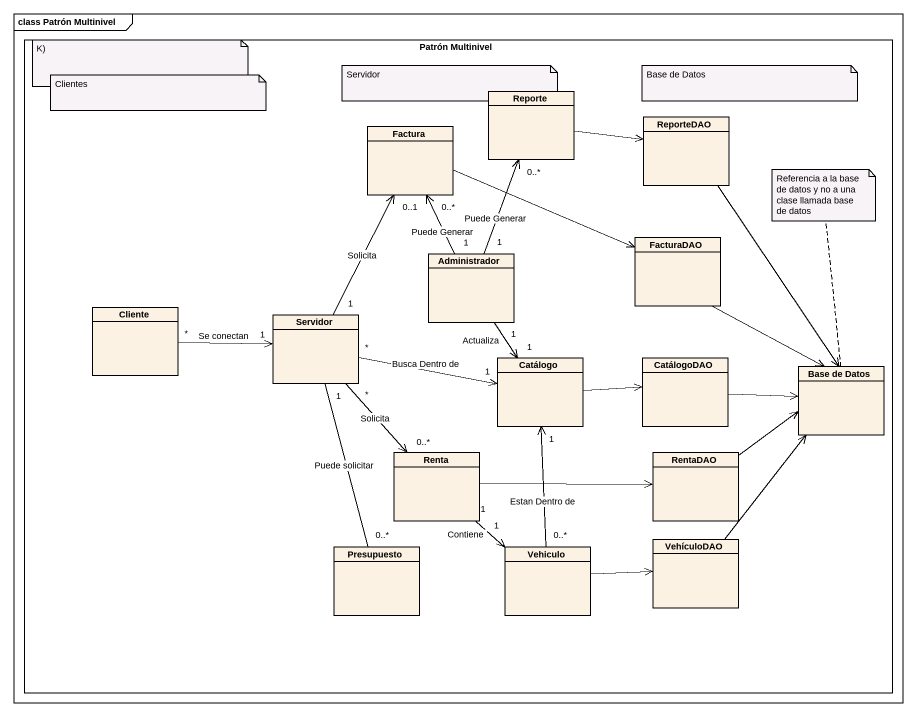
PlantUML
@startuml
mainframe class Patrón Multinivel
hide circle
hide empty members
rectangle "Patrón Multinivel" as Patrón_Multinivel {
  class Reporte
  class Factura
  class ReporteDAO
  class Administrador
  class FacturaDAO
  class Cliente
  class Servidor
  class Catálogo
  class CatálogoDAO
  class "Base de Datos" as Base_de_Datos
  class Renta
  class RentaDAO
  class Presupuesto
  class Vehiculo
  class VehículoDAO
}
Reporte -right-> ReporteDAO
Factura -right-> FacturaDAO
ReporteDAO --> Base_de_Datos
Administrador "1" -up-> "0..*" Reporte : Puede Generar
Administrador "1" -up-> "0..*" Factura : Puede Generar
Administrador "1" --> "1" Catálogo : Actualiza
FacturaDAO --> Base_de_Datos
Cliente "*" -right-> "1" Servidor : Se conectan
Servidor "1" -up-> "0..1" Factura : Solicita
Servidor "*" -right-> "1" Catálogo : Busca Dentro de
Servidor "*" --> "0..*" Renta : Solicita
Servidor "1" -- "0..*" Presupuesto : Puede solicitar
Catálogo -right-> CatálogoDAO
CatálogoDAO -right-> Base_de_Datos
Renta -right-> RentaDAO
Renta "1" --> "1" Vehiculo : Contiene
RentaDAO -right-> Base_de_Datos
Vehiculo "0..*" -up-> "1" Catálogo : Estan Dentro de
Vehiculo -right-> VehículoDAO
VehículoDAO -up-> Base_de_Datos
note as N1
  K)
end note
note as N2
  Clientes
end note
note as N3
  Servidor
end note
note as N4
  Base de Datos
end note
note top of Base_de_Datos : Referencia a la base de datos y no a una clase llamada base de datos
@enduml
